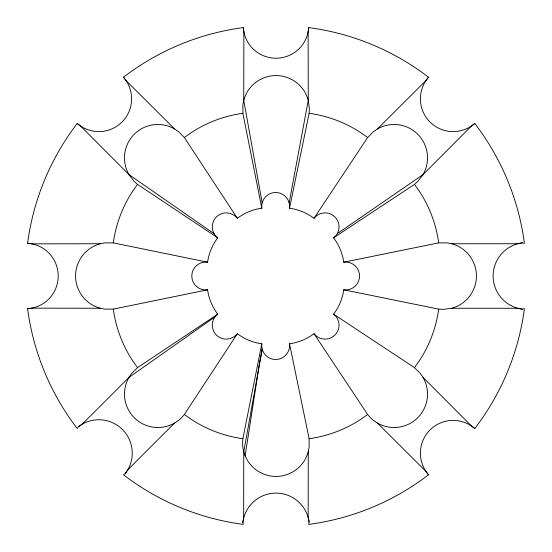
<?xml version="1.0" encoding="UTF-8"?>
<svg xmlns="http://www.w3.org/2000/svg" width="552" height="552" viewBox="0 0 552 552"><rect width="100%" height="100%" fill="white"/><g stroke="black" fill="none" stroke-linecap="round" stroke-linejoin="round"><path stroke-width="0.83" d="M243.736 451.674L243.653 518.211L242.839 522.509L243.301 524.4A250.546 250.546 0 0 1 123.475 474.768L125.338 473.499L127.767 469.862L174.598 423.039M423.039 377.402A33.403 33.403 0 0 1 412.668 421.88A33.403 33.403 0 0 1 367.604 414.442L313.984 333.684C306.96 339.059 298.294 342.633 289.524 343.779L309.12 438.667L309.12 447.389L308.264 451.674L308.182 517.583L309.079 521.861L308.699 524.4A250.546 250.546 0 0 0 428.524 474.768A32.775 32.775 0 0 1 429.987 429.987A32.775 32.775 0 0 1 474.768 428.524A250.546 250.546 0 0 0 524.4 308.699L522.185 309.12L517.9 308.264L451.674 308.264L443.028 309.403L438.667 309.12L343.717 289.8C342.564 298.549 338.969 307.181 333.58 314.171L414.442 367.604L420.61 373.773L423.039 377.402L471.367 425.909L474.768 428.524M428.524 77.232L425.909 80.633L377.402 128.961L373.773 131.39L367.604 137.558L313.984 218.316C306.96 212.941 298.294 209.367 289.524 208.221L309.12 113.332L309.403 108.972L308.264 100.326L308.14 31.85L308.699 27.6A250.546 250.546 0 0 1 428.524 77.232A32.775 32.775 0 0 0 429.987 122.013A32.775 32.775 0 0 0 474.768 123.475A250.546 250.546 0 0 1 524.4 243.301L522.185 242.88L517.9 243.736L451.674 243.736L447.389 242.88L438.667 242.88L343.717 262.2C342.564 253.451 338.969 244.819 333.58 237.829L414.442 184.396L417.726 181.511L423.039 174.598L471.367 126.091L474.768 123.475M207.614 262.2L113.332 242.88C116.086 221.904 124.669 201.176 137.558 184.396L217.75 237.829C212.361 244.819 208.766 253.451 207.614 262.2A13.952 13.952 0 0 0 191.799 276A13.952 13.952 0 0 0 207.621 289.828C208.773 298.563 212.368 307.188 217.75 314.171L137.558 367.604L131.39 373.773L128.961 377.402L82.138 424.233L78.501 426.661L77.232 428.524A250.546 250.546 0 0 1 27.6 308.699A32.775 32.775 0 0 0 58.229 276A32.775 32.775 0 0 0 27.6 243.301A250.546 250.546 0 0 1 77.232 123.475A32.775 32.775 0 0 0 122.013 122.013A32.775 32.775 0 0 0 123.475 77.232A250.546 250.546 0 0 1 243.301 27.6A32.775 32.775 0 0 0 276 58.229A32.775 32.775 0 0 0 308.699 27.6M438.667 309.12C435.914 330.096 427.331 350.824 414.442 367.604M245.136 455.814L259.488 363.299L262.165 349.195L243.646 452.488M289.165 202.805L308.264 100.326A33.403 33.403 0 0 0 243.736 100.326L242.88 104.611L242.88 113.332L261.814 208.221C253.037 209.367 244.37 212.941 237.346 218.316L184.396 137.558L178.227 131.39L174.598 128.961L126.091 80.633L123.475 77.232M308.264 451.674A33.403 33.403 0 0 1 269.479 475.789A33.403 33.403 0 0 1 242.88 438.667L261.814 343.779C253.037 342.633 244.37 339.059 237.346 333.684L184.396 414.442A33.403 33.403 0 0 1 139.332 421.88A33.403 33.403 0 0 1 128.961 377.402L215.17 316.738M184.396 137.558C201.176 124.669 221.904 116.086 242.88 113.332M367.604 414.442C350.824 427.331 330.096 435.914 309.12 438.667M337.175 233.751L423.039 174.598A33.403 33.403 0 0 0 377.402 128.961M27.6 308.699L31.85 308.14L100.326 308.264L104.611 309.12L113.332 309.12L207.614 289.8M27.6 243.301L31.85 243.86L100.326 243.736L104.611 242.88L113.332 242.88M309.12 113.332C330.096 116.086 350.824 124.669 367.604 137.558M242.88 438.667C221.904 435.914 201.176 427.331 184.396 414.442M214.155 233.751L128.961 174.598L80.633 126.091L77.232 123.475M137.558 184.396L134.274 181.511L128.961 174.598A33.403 33.403 0 0 1 174.598 128.961M377.402 423.039L425.909 471.367L428.524 474.768M414.442 184.396C427.331 201.176 435.914 221.904 438.667 242.88M137.558 367.604C124.669 350.824 116.086 330.096 113.332 309.12M262.165 202.805L243.736 100.326L243.86 31.85L243.301 27.6M217.709 237.884A13.945 13.945 0 0 1 216.37 216.95A13.945 13.945 0 0 1 237.298 218.35M289.496 343.779A13.945 13.945 0 0 1 275.669 359.497A13.945 13.945 0 0 1 261.834 343.779M343.71 262.172A13.952 13.952 0 0 1 359.538 276A13.952 13.952 0 0 1 343.71 289.828M314.04 218.35A13.945 13.945 0 0 1 334.96 216.95A13.945 13.945 0 0 1 333.622 237.884M261.834 208.221A13.945 13.945 0 0 1 275.669 192.503A13.945 13.945 0 0 1 289.496 208.221M333.622 314.116A13.945 13.945 0 0 1 334.96 335.05A13.945 13.945 0 0 1 314.04 333.649M237.298 333.649A13.945 13.945 0 0 1 216.37 335.05A13.945 13.945 0 0 1 217.709 314.116M100.326 308.264A33.403 33.403 0 0 1 100.326 243.736M451.674 243.736A33.403 33.403 0 0 1 451.674 308.264M522.185 309.12A33.403 33.403 0 0 1 522.185 242.88M242.839 522.509A33.403 33.403 0 0 1 309.079 521.861M78.501 426.661A33.403 33.403 0 0 1 125.338 473.499"/></g></svg>
